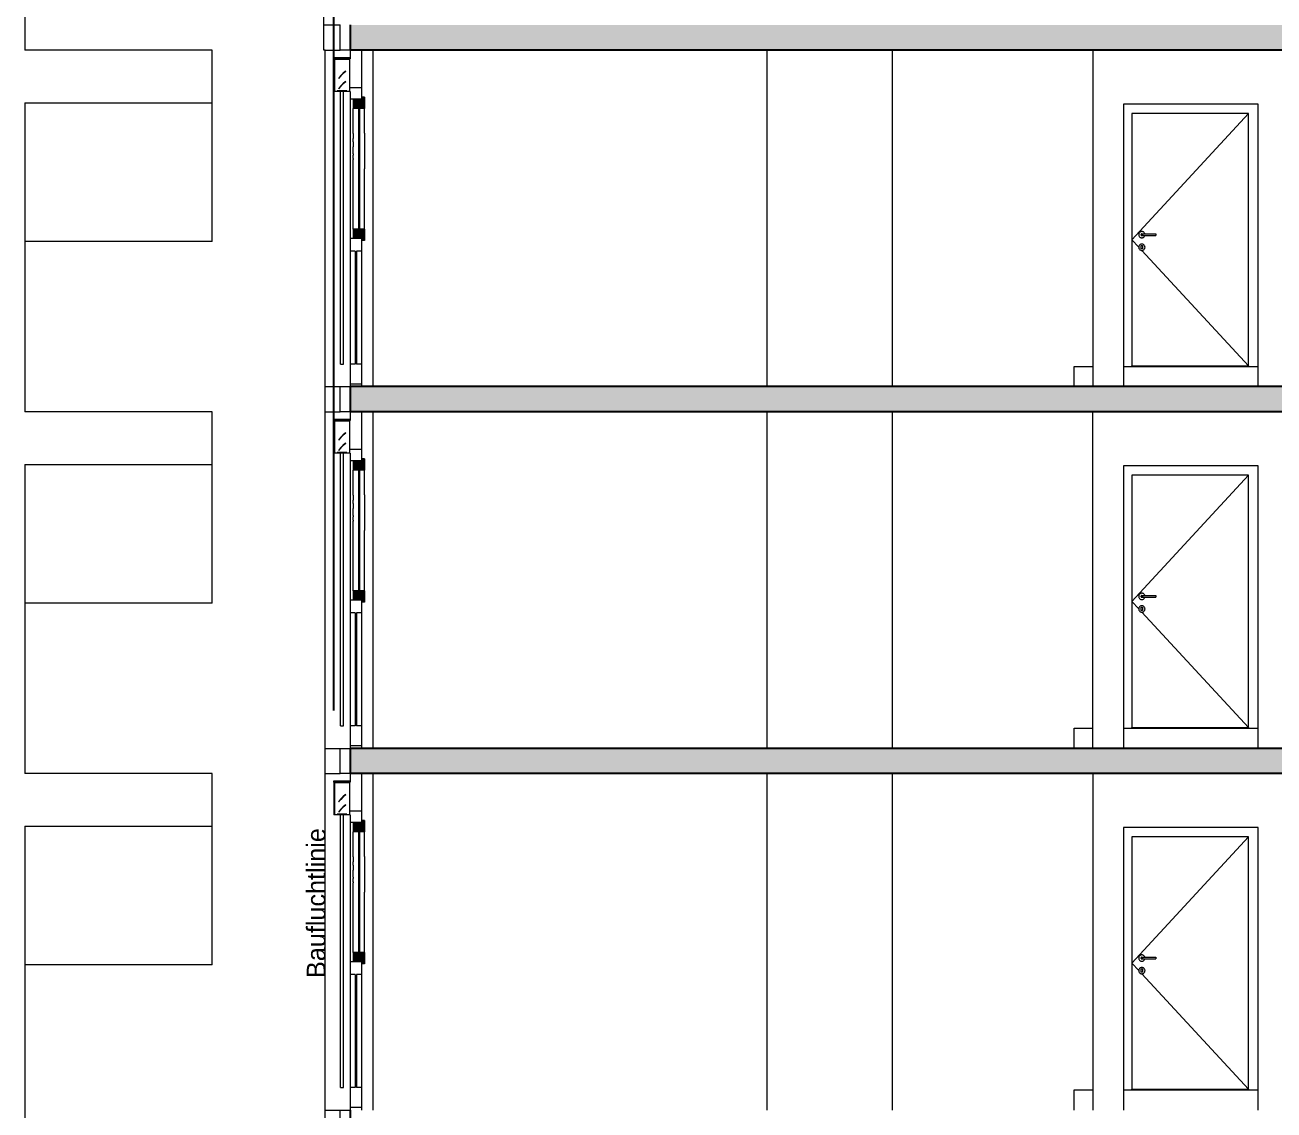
# Model space of a CAD drawing. Header units: metres. Extents: x -35.7 to 3.2, y -7 to 21.9.
# Drawn here: x -17.46 to -7.51, y 2.87 to 11.51 of the extents above; entities that cross this region are included whole.
import ezdxf

# ---------------------------------------------------------------- set-up
doc = ezdxf.new("R2010")
doc.units = ezdxf.units.M
doc.header["$MEASUREMENT"] = 0
doc.linetypes.add('Baufluchtlinie', pattern=[0.013, 0.008, -0.005])
for name, color, linetype in [('B_Schnitt B Garagenrampe RB_1_110 Wand Aussen', 7, 'Continuous'), ('B_Schnitt B Garagenrampe RB_1_120 Wand Innen tragend', 7, 'Continuous'), ('B_Schnitt B Garagenrampe RB_1_140 Brüstung', 7, 'Continuous'), ('B_Schnitt B Garagenrampe RB_1_150 Stütze', 7, 'Continuous'), ('B_Schnitt B Garagenrampe RB_1_210 Decke', 7, 'Continuous'), ('B_Schnitt B Garagenrampe RB_1_270 Deckendurchbruchsymbol', 7, 'Continuous'), ('B_Schnitt B Garagenrampe RB_1_840 Baulinien', 7, 'Continuous'), ('B_Schnitt B Garagenrampe RB_1_Neubau_840 Baulinien', 7, 'Continuous')]:
    doc.layers.add(name, color=color, linetype=linetype)
doc.styles.add('ERSTELLTER_STIL_1', font='')
doc.styles.get('ERSTELLTER_STIL_1').set_extended_font_data('Eurostile')

msp = doc.modelspace()

# ---------------------------------------------------------------- hatches: boundary and pattern name
at = {"layer": 'B_Schnitt B Garagenrampe RB_1_110 Wand Aussen', "linetype": 'Continuous', "lineweight": 0, "true_color": 0xffffff}
for points in [[(-14.845, 10.92), (-14.845, 10.845), (-14.78, 10.845), (-14.78, 10.92)], [(-14.78, 10.935), (-14.78, 10.845), (-14.755, 10.845), (-14.755, 10.935)], [(-14.845, 9.81), (-14.78, 9.81), (-14.78, 9.885), (-14.845, 9.885)], [(-14.78, 9.795), (-14.755, 9.795), (-14.755, 9.885), (-14.78, 9.885)], [(-14.845, 8.04), (-14.845, 7.965), (-14.78, 7.965), (-14.78, 8.04)], [(-14.78, 8.055), (-14.78, 7.965), (-14.755, 7.965), (-14.755, 8.055)], [(-14.845, 6.93), (-14.78, 6.93), (-14.78, 7.005), (-14.845, 7.005)], [(-14.78, 6.915), (-14.755, 6.915), (-14.755, 7.005), (-14.78, 7.005)], [(-14.78, 5.175), (-14.78, 5.085), (-14.755, 5.085), (-14.755, 5.175)], [(-14.845, 5.16), (-14.845, 5.085), (-14.78, 5.085), (-14.78, 5.16)], [(-14.845, 4.05), (-14.78, 4.05), (-14.78, 4.125), (-14.845, 4.125)], [(-14.78, 4.035), (-14.755, 4.035), (-14.755, 4.125), (-14.78, 4.125)]]:
    msp.add_hatch(color=7, dxfattribs=at).paths.add_polyline_path(points)
at = {"layer": 'B_Schnitt B Garagenrampe RB_1_210 Decke', "linetype": 'Continuous', "lineweight": 0, "true_color": 0x000000}
for points in [[(-14.87, 11.51), (-14.87, 11.31), (-0.13, 11.31), (-0.13, 11.51)], [(-14.87, 8.43), (-0.13, 8.43), (-0.13, 8.63), (-14.87, 8.63)], [(-14.87, 5.55), (-0.13, 5.55), (-0.13, 5.75), (-14.87, 5.75)]]:
    msp.add_hatch(color=18, dxfattribs=at).paths.add_polyline_path(points)

# ---------------------------------------------------------------- linework, layer by layer
at = {"layer": 'B_Schnitt B Garagenrampe RB_1_110 Wand Aussen', "color": 7, "linetype": 'Continuous', "lineweight": 13, "ltscale": 1000}
for p, q in [((-15, 11.24), (-15, 11.25)), ((-15, 11.25), (-14.87, 11.25)), ((-14.87, 11.31), (-14.87, 11.24)), ((-15, 11.24), (-15, 10.98)), ((-14.87, 11.24), (-15, 11.24)), ((-14.995, 11.235), (-14.995, 10.98)), ((-14.875, 11.235), (-14.995, 11.235)), ((-14.9078, 11.1416), (-14.9057, 11.1395)), ((-14.875, 11.235), (-14.875, 10.98)), ((-14.9643, 11.085), (-14.9622, 11.0829)), ((-14.9078, 11.0594), (-14.9057, 11.0573)), ((-14.995, 10.98), (-15, 10.98)), ((-14.975, 10.98), (-14.995, 10.98)), ((-14.975, 10.9815), (-14.975, 10.98)), ((-14.9735, 10.9815), (-14.975, 10.9815)), ((-14.895, 10.98), (-14.975, 10.98)), ((-14.9735, 10.9845), (-14.9735, 10.9815)), ((-14.8965, 10.9845), (-14.9735, 10.9845)), ((-14.9643, 11.0029), (-14.9622, 11.0007)), ((-14.9475, 8.81), (-14.9475, 10.98)), ((-14.9225, 8.81), (-14.9225, 10.98)), ((-14.8965, 10.9845), (-14.8965, 10.9815)), ((-14.895, 10.9815), (-14.8965, 10.9815)), ((-14.895, 10.9815), (-14.895, 10.98)), ((-14.875, 10.98), (-14.895, 10.98)), ((-14.87, 10.98), (-14.875, 10.98)), ((-14.78, 11.01), (-14.87, 11.01)), ((-14.87, 10.98), (-14.87, 10.92)), ((-14.87, 10.92), (-14.87, 9.81)), ((-14.845, 10.92), (-14.845, 10.845)), ((-14.805, 10.845), (-14.805, 9.885)), ((-14.795, 10.845), (-14.795, 9.885)), ((-14.755, 10.935), (-14.78, 10.935)), ((-14.755, 10.935), (-14.755, 10.845)), ((-14.845, 10.6774), (-14.845, 10.7234)), ((-14.845, 10.5799), (-14.845, 10.6037)), ((-14.845, 10.4474), (-14.845, 10.4728)), ((-14.845, 10.3234), (-14.845, 10.3242)), ((-14.845, 10.1983), (-14.845, 10.2164)), ((-14.845, 9.9587), (-14.845, 10.0838)), ((-14.845, 9.885), (-14.845, 9.81)), ((-14.755, 9.885), (-14.755, 9.795)), ((-14.87, 9.81), (-14.87, 9.71)), ((-14.755, 9.795), (-14.78, 9.795)), ((-14.87, 9.71), (-14.87, 8.81)), ((-14.83, 9.71), (-14.87, 9.71)), ((-14.83, 9.71), (-14.83, 8.81)), ((-14.82, 9.71), (-14.82, 8.81)), ((-14.78, 9.71), (-14.82, 9.71)), ((-14.78, 9.71), (-14.78, 8.81)), ((-14.9475, 8.81), (-14.9225, 8.81)), ((-14.87, 8.81), (-14.87, 8.63)), ((-14.83, 8.81), (-14.87, 8.81)), ((-14.78, 8.81), (-14.82, 8.81)), ((-14.78, 8.81), (-14.78, 8.63)), ((-14.78, 8.65), (-14.87, 8.65)), ((-15, 8.36), (-15, 8.37)), ((-15, 8.37), (-14.87, 8.37)), ((-15, 8.36), (-15, 8.1)), ((-14.87, 8.36), (-15, 8.36)), ((-14.87, 8.43), (-14.87, 8.36)), ((-14.995, 8.355), (-14.995, 8.1)), ((-14.875, 8.355), (-14.995, 8.355)), ((-14.9078, 8.2616), (-14.9057, 8.2595)), ((-14.875, 8.355), (-14.875, 8.1)), ((-14.9643, 8.205), (-14.9622, 8.2029)), ((-14.9078, 8.1794), (-14.9057, 8.1773)), ((-14.995, 8.1), (-15, 8.1)), ((-14.975, 8.1), (-14.995, 8.1)), ((-14.975, 8.1015), (-14.975, 8.1)), ((-14.9735, 8.1015), (-14.975, 8.1015)), ((-14.895, 8.1), (-14.975, 8.1)), ((-14.9735, 8.1045), (-14.9735, 8.1015)), ((-14.8965, 8.1045), (-14.9735, 8.1045)), ((-14.9643, 8.1229), (-14.9622, 8.1207)), ((-14.9475, 5.93), (-14.9475, 8.1)), ((-14.9225, 5.93), (-14.9225, 8.1)), ((-14.8965, 8.1045), (-14.8965, 8.1015)), ((-14.895, 8.1015), (-14.8965, 8.1015)), ((-14.895, 8.1015), (-14.895, 8.1)), ((-14.875, 8.1), (-14.895, 8.1)), ((-14.87, 8.1), (-14.875, 8.1)), ((-14.78, 8.13), (-14.87, 8.13)), ((-14.87, 8.1), (-14.87, 8.04)), ((-14.87, 8.04), (-14.87, 6.93)), ((-14.845, 8.04), (-14.845, 7.965)), ((-14.805, 7.965), (-14.805, 7.005)), ((-14.795, 7.965), (-14.795, 7.005)), ((-14.755, 8.055), (-14.78, 8.055)), ((-14.755, 8.055), (-14.755, 7.965)), ((-14.845, 7.7974), (-14.845, 7.8434)), ((-14.845, 7.6999), (-14.845, 7.7237)), ((-14.845, 7.5674), (-14.845, 7.5928)), ((-14.845, 7.4434), (-14.845, 7.4442)), ((-14.845, 7.3183), (-14.845, 7.3364)), ((-14.845, 7.0787), (-14.845, 7.2038)), ((-14.845, 7.005), (-14.845, 6.93)), ((-14.755, 7.005), (-14.755, 6.915)), ((-14.87, 6.93), (-14.87, 6.83)), ((-14.755, 6.915), (-14.78, 6.915)), ((-14.87, 6.83), (-14.87, 5.93)), ((-14.83, 6.83), (-14.87, 6.83)), ((-14.83, 6.83), (-14.83, 5.93)), ((-14.82, 6.83), (-14.82, 5.93)), ((-14.78, 6.83), (-14.82, 6.83)), ((-14.78, 6.83), (-14.78, 5.93)), ((-14.9475, 5.93), (-14.9225, 5.93)), ((-14.87, 5.93), (-14.87, 5.75)), ((-14.83, 5.93), (-14.87, 5.93)), ((-14.78, 5.93), (-14.82, 5.93)), ((-14.78, 5.93), (-14.78, 5.75)), ((-14.78, 5.77), (-14.87, 5.77)), ((-15, 5.48), (-15, 5.49)), ((-15, 5.49), (-14.87, 5.49)), ((-15, 5.48), (-15, 5.22)), ((-14.87, 5.48), (-15, 5.48)), ((-14.995, 5.475), (-14.995, 5.22)), ((-14.875, 5.475), (-14.995, 5.475)), ((-14.875, 5.475), (-14.875, 5.22)), ((-14.87, 5.55), (-14.87, 5.48)), ((-14.9078, 5.3816), (-14.9057, 5.3795)), ((-14.9643, 5.325), (-14.9622, 5.3229)), ((-14.9078, 5.2994), (-14.9057, 5.2973)), ((-14.995, 5.22), (-15, 5.22)), ((-14.975, 5.22), (-14.995, 5.22)), ((-14.975, 5.2215), (-14.975, 5.22)), ((-14.9735, 5.2215), (-14.975, 5.2215)), ((-14.895, 5.22), (-14.975, 5.22)), ((-14.9735, 5.2245), (-14.9735, 5.2215)), ((-14.8965, 5.2245), (-14.9735, 5.2245)), ((-14.9643, 5.2429), (-14.9622, 5.2407)), ((-14.9475, 3.05), (-14.9475, 5.22)), ((-14.9225, 3.05), (-14.9225, 5.22)), ((-14.8965, 5.2245), (-14.8965, 5.2215)), ((-14.895, 5.2215), (-14.8965, 5.2215)), ((-14.895, 5.2215), (-14.895, 5.22)), ((-14.875, 5.22), (-14.895, 5.22)), ((-14.87, 5.22), (-14.875, 5.22)), ((-14.78, 5.25), (-14.87, 5.25)), ((-14.87, 5.22), (-14.87, 5.16)), ((-14.755, 5.175), (-14.78, 5.175)), ((-14.755, 5.175), (-14.755, 5.085)), ((-14.87, 5.16), (-14.87, 4.05)), ((-14.845, 5.16), (-14.845, 5.085)), ((-14.805, 5.085), (-14.805, 4.125)), ((-14.795, 5.085), (-14.795, 4.125)), ((-14.845, 4.9174), (-14.845, 4.9634)), ((-14.845, 4.8199), (-14.845, 4.8437)), ((-14.845, 4.6874), (-14.845, 4.7128)), ((-14.845, 4.5634), (-14.845, 4.5642)), ((-14.845, 4.4383), (-14.845, 4.4564)), ((-14.845, 4.1987), (-14.845, 4.3238)), ((-14.845, 4.125), (-14.845, 4.05)), ((-14.755, 4.125), (-14.755, 4.035)), ((-14.87, 4.05), (-14.87, 3.95)), ((-14.755, 4.035), (-14.78, 4.035)), ((-14.87, 3.95), (-14.87, 3.05)), ((-14.83, 3.95), (-14.87, 3.95)), ((-14.83, 3.95), (-14.83, 3.05)), ((-14.82, 3.95), (-14.82, 3.05)), ((-14.78, 3.95), (-14.82, 3.95)), ((-14.78, 3.95), (-14.78, 3.05)), ((-14.9475, 3.05), (-14.9225, 3.05)), ((-14.87, 3.05), (-14.87, 2.87)), ((-14.83, 3.05), (-14.87, 3.05)), ((-14.78, 3.05), (-14.82, 3.05)), ((-14.78, 3.05), (-14.78, 2.87)), ((-14.78, 2.89), (-14.87, 2.89))]:
    msp.add_line(p, q, dxfattribs=at)
at = {"layer": 'B_Schnitt B Garagenrampe RB_1_110 Wand Aussen', "color": 7, "linetype": 'Continuous', "lineweight": 18, "ltscale": 1000}
for p, q in [((-14.87, 11.31), (-14.95, 11.31)), ((-14.69, 11.31), (-14.69, 8.63)), ((-14.95, 8.63), (-14.87, 8.63)), ((-14.87, 8.43), (-14.95, 8.43)), ((-14.69, 8.43), (-14.69, 5.75)), ((-14.95, 5.75), (-14.87, 5.75)), ((-14.87, 5.55), (-14.95, 5.55)), ((-14.69, 5.55), (-14.69, 2.87)), ((-14.95, 2.87), (-14.87, 2.87))]:
    msp.add_line(p, q, dxfattribs=at)
at = {"layer": 'B_Schnitt B Garagenrampe RB_1_110 Wand Aussen', "color": 8, "linetype": 'Continuous', "lineweight": 0, "ltscale": 1000}
for p, q in [((-14.845, 10.7713), (-14.845, 10.845)), ((-14.755, 10.6698), (-14.755, 10.845)), ((-14.845, 10.7234), (-14.845, 10.7713)), ((-14.845, 10.6698), (-14.845, 10.6774)), ((-14.845, 10.6462), (-14.845, 10.6698)), ((-14.845, 10.6462), (-14.845, 10.6054)), ((-14.755, 10.6488), (-14.755, 10.6698)), ((-14.755, 10.6488), (-14.755, 10.365)), ((-14.845, 10.6037), (-14.845, 10.6054)), ((-14.845, 10.5799), (-14.845, 10.5391)), ((-14.845, 10.4839), (-14.845, 10.5391)), ((-14.845, 10.4839), (-14.845, 10.4728)), ((-14.845, 10.4474), (-14.845, 10.4378)), ((-14.845, 10.3641), (-14.845, 10.4378)), ((-14.845, 10.3242), (-14.845, 10.3641)), ((-14.755, 10.0812), (-14.755, 10.365)), ((-14.845, 10.318), (-14.845, 10.3234)), ((-14.845, 10.2572), (-14.845, 10.318)), ((-14.845, 10.2164), (-14.845, 10.2572)), ((-14.845, 10.1909), (-14.845, 10.1983)), ((-14.845, 10.1501), (-14.845, 10.1909)), ((-14.845, 10.1246), (-14.845, 10.1501)), ((-14.845, 10.0838), (-14.845, 10.1246)), ((-14.845, 10.0048), (-14.845, 10.0785)), ((-14.755, 9.885), (-14.755, 10.0812)), ((-14.845, 9.885), (-14.845, 9.9587)), ((-14.845, 7.8913), (-14.845, 7.965)), ((-14.755, 7.7871), (-14.755, 7.965)), ((-14.845, 7.8434), (-14.845, 7.8913)), ((-14.845, 7.7871), (-14.845, 7.7974)), ((-14.845, 7.7662), (-14.845, 7.7871)), ((-14.845, 7.7662), (-14.845, 7.7254)), ((-14.755, 7.7695), (-14.755, 7.7871)), ((-14.755, 7.7695), (-14.755, 7.485)), ((-14.845, 7.7237), (-14.845, 7.7254)), ((-14.845, 7.6999), (-14.845, 7.6591)), ((-14.845, 7.6039), (-14.845, 7.6591)), ((-14.845, 7.6039), (-14.845, 7.5928)), ((-14.845, 7.5674), (-14.845, 7.5578)), ((-14.845, 7.4841), (-14.845, 7.5578)), ((-14.845, 7.4442), (-14.845, 7.4841)), ((-14.755, 7.2005), (-14.755, 7.485)), ((-14.845, 7.438), (-14.845, 7.4434)), ((-14.845, 7.3772), (-14.845, 7.438)), ((-14.845, 7.3364), (-14.845, 7.3772)), ((-14.845, 7.3109), (-14.845, 7.3183)), ((-14.845, 7.2701), (-14.845, 7.3109)), ((-14.845, 7.2446), (-14.845, 7.2701)), ((-14.845, 7.2038), (-14.845, 7.2446)), ((-14.845, 7.1248), (-14.845, 7.1985)), ((-14.755, 7.005), (-14.755, 7.2005)), ((-14.845, 7.005), (-14.845, 7.0787)), ((-14.845, 5.0113), (-14.845, 5.085)), ((-14.755, 4.9071), (-14.755, 5.085)), ((-14.845, 4.9634), (-14.845, 5.0113)), ((-14.845, 4.9071), (-14.845, 4.9174)), ((-14.845, 4.8862), (-14.845, 4.9071)), ((-14.845, 4.8862), (-14.845, 4.8454)), ((-14.755, 4.8895), (-14.755, 4.9071)), ((-14.755, 4.8895), (-14.755, 4.605)), ((-14.845, 4.8437), (-14.845, 4.8454)), ((-14.845, 4.8199), (-14.845, 4.7791)), ((-14.845, 4.7239), (-14.845, 4.7791)), ((-14.845, 4.7239), (-14.845, 4.7128)), ((-14.845, 4.6874), (-14.845, 4.6778)), ((-14.845, 4.6041), (-14.845, 4.6778)), ((-14.845, 4.5642), (-14.845, 4.6041)), ((-14.755, 4.3205), (-14.755, 4.605)), ((-14.845, 4.558), (-14.845, 4.5634)), ((-14.845, 4.4972), (-14.845, 4.558)), ((-14.845, 4.4564), (-14.845, 4.4972)), ((-14.845, 4.4309), (-14.845, 4.4383)), ((-14.845, 4.3901), (-14.845, 4.4309)), ((-14.845, 4.3646), (-14.845, 4.3901)), ((-14.845, 4.3238), (-14.845, 4.3646)), ((-14.845, 4.2448), (-14.845, 4.3185)), ((-14.755, 4.125), (-14.755, 4.3205)), ((-14.845, 4.125), (-14.845, 4.1987))]:
    msp.add_line(p, q, dxfattribs=at)
at = {"layer": 'B_Schnitt B Garagenrampe RB_1_110 Wand Aussen', "color": 7, "linetype": 'Continuous', "lineweight": 13, "ltscale": 1000, "flags": 128}
for points in [[(-14.78, 11.31), (-14.78, 10.935), (-14.78, 10.92)], [(-14.9078, 11.1416), (-14.9288, 11.1249), (-14.9476, 11.106), (-14.9643, 11.085)], [(-14.9078, 11.0594), (-14.9288, 11.0427), (-14.9476, 11.0238), (-14.9643, 11.0029)], [(-14.9057, 11.1395), (-14.9266, 11.1227), (-14.9455, 11.1039), (-14.9622, 11.0829)], [(-14.9057, 11.0573), (-14.9266, 11.0406), (-14.9455, 11.0217), (-14.9622, 11.0007)], [(-14.78, 10.92), (-14.845, 10.92), (-14.87, 10.92)], [(-14.755, 10.845), (-14.78, 10.845), (-14.795, 10.845), (-14.805, 10.845), (-14.845, 10.845)], [(-14.755, 9.885), (-14.78, 9.885), (-14.795, 9.885), (-14.805, 9.885), (-14.845, 9.885)], [(-14.78, 9.81), (-14.845, 9.81), (-14.87, 9.81)], [(-14.78, 9.81), (-14.78, 9.795), (-14.78, 9.71)], [(-14.78, 8.43), (-14.78, 8.055), (-14.78, 8.04)], [(-14.9078, 8.2616), (-14.9288, 8.2449), (-14.9476, 8.226), (-14.9643, 8.205)], [(-14.9057, 8.2595), (-14.9266, 8.2427), (-14.9455, 8.2239), (-14.9622, 8.2029)], [(-14.9078, 8.1794), (-14.9288, 8.1627), (-14.9476, 8.1438), (-14.9643, 8.1229)], [(-14.9057, 8.1773), (-14.9266, 8.1606), (-14.9455, 8.1417), (-14.9622, 8.1207)], [(-14.78, 8.04), (-14.845, 8.04), (-14.87, 8.04)], [(-14.755, 7.965), (-14.78, 7.965), (-14.795, 7.965), (-14.805, 7.965), (-14.845, 7.965)], [(-14.755, 7.005), (-14.78, 7.005), (-14.795, 7.005), (-14.805, 7.005), (-14.845, 7.005)], [(-14.78, 6.93), (-14.845, 6.93), (-14.87, 6.93)], [(-14.78, 6.93), (-14.78, 6.915), (-14.78, 6.83)], [(-14.78, 5.55), (-14.78, 5.175), (-14.78, 5.16)], [(-14.9078, 5.3816), (-14.9288, 5.3649), (-14.9476, 5.346), (-14.9643, 5.325)], [(-14.9057, 5.3795), (-14.9266, 5.3627), (-14.9455, 5.3439), (-14.9622, 5.3229)], [(-14.9078, 5.2994), (-14.9288, 5.2827), (-14.9476, 5.2638), (-14.9643, 5.2429)], [(-14.9057, 5.2973), (-14.9266, 5.2806), (-14.9455, 5.2617), (-14.9622, 5.2407)], [(-14.78, 5.16), (-14.845, 5.16), (-14.87, 5.16)], [(-14.755, 5.085), (-14.78, 5.085), (-14.795, 5.085), (-14.805, 5.085), (-14.845, 5.085)], [(-14.755, 4.125), (-14.78, 4.125), (-14.795, 4.125), (-14.805, 4.125), (-14.845, 4.125)], [(-14.78, 4.05), (-14.845, 4.05), (-14.87, 4.05)], [(-14.78, 4.05), (-14.78, 4.035), (-14.78, 3.95)]]:
    msp.add_lwpolyline(points, dxfattribs=at)
at = {"layer": 'B_Schnitt B Garagenrampe RB_1_120 Wand Innen tragend', "color": 7, "linetype": 'Continuous', "lineweight": 18, "ltscale": 1000}
for p, q in [((-8.955, 11.31), (-8.955, 8.63)), ((-8.955, 5.75), (-8.955, 8.43)), ((-8.955, 5.55), (-8.955, 2.87))]:
    msp.add_line(p, q, dxfattribs=at)
at = {"layer": 'B_Schnitt B Garagenrampe RB_1_120 Wand Innen tragend', "color": 7, "linetype": 'Continuous', "lineweight": 13, "ltscale": 1000}
for p, q in [((-7.64, 10.88), (-8.71, 10.88)), ((-8.71, 10.88), (-8.71, 8.79)), ((-7.64, 8.79), (-7.64, 10.88)), ((-7.715, 10.805), (-8.645, 10.805)), ((-8.645, 10.805), (-8.645, 8.795)), ((-7.715, 10.805), (-8.645, 9.8)), ((-7.715, 8.795), (-7.715, 10.805)), ((-8.5885, 9.8486), (-8.5896, 9.8443)), ((-8.5867, 9.8525), (-8.5885, 9.8486)), ((-8.5842, 9.8561), (-8.5867, 9.8525)), ((-8.5811, 9.8592), (-8.5842, 9.8561)), ((-8.5775, 9.8617), (-8.5811, 9.8592)), ((-8.5736, 9.8635), (-8.5775, 9.8617)), ((-8.5693, 9.8646), (-8.5736, 9.8635)), ((-8.565, 9.865), (-8.5693, 9.8646)), ((-8.5607, 9.8646), (-8.565, 9.865)), ((-8.5564, 9.8635), (-8.5607, 9.8646)), ((-8.5525, 9.8617), (-8.5564, 9.8635)), ((-8.5489, 9.8592), (-8.5525, 9.8617)), ((-8.5458, 9.8561), (-8.5489, 9.8592)), ((-8.5433, 9.8525), (-8.5458, 9.8561)), ((-8.5415, 9.8486), (-8.5433, 9.8525)), ((-8.5411, 9.847), (-8.5415, 9.8486)), ((-8.59, 9.7405), (-8.645, 9.8)), ((-8.5896, 9.8443), (-8.59, 9.84)), ((-8.59, 9.84), (-8.5896, 9.8357)), ((-8.5896, 9.8357), (-8.5885, 9.8314)), ((-8.5885, 9.7486), (-8.5896, 9.7443)), ((-8.5885, 9.8314), (-8.5867, 9.8275)), ((-8.5867, 9.7525), (-8.5885, 9.7486)), ((-8.5867, 9.8275), (-8.5842, 9.8239)), ((-8.5842, 9.7561), (-8.5867, 9.7525)), ((-8.5842, 9.8239), (-8.5811, 9.8208)), ((-8.5811, 9.7592), (-8.5842, 9.7561)), ((-8.5811, 9.8208), (-8.5775, 9.8183)), ((-8.5775, 9.7617), (-8.5811, 9.7592)), ((-8.5775, 9.8183), (-8.5736, 9.8165)), ((-8.5736, 9.7635), (-8.5775, 9.7617)), ((-8.5736, 9.8165), (-8.5693, 9.8154)), ((-8.5693, 9.7646), (-8.5736, 9.7635)), ((-8.5719, 9.8412), (-8.572, 9.84)), ((-8.572, 9.84), (-8.5719, 9.8388)), ((-8.5716, 9.8424), (-8.5719, 9.8412)), ((-8.5719, 9.8388), (-8.5716, 9.8376)), ((-8.5711, 9.8435), (-8.5716, 9.8424)), ((-8.5716, 9.8376), (-8.5711, 9.8365)), ((-8.5704, 9.8445), (-8.5711, 9.8435)), ((-8.5711, 9.8365), (-8.5704, 9.8355)), ((-8.571, 9.727), (-8.571, 9.753)), ((-8.571, 9.753), (-8.559, 9.753)), ((-8.5695, 9.8454), (-8.5704, 9.8445)), ((-8.5704, 9.8355), (-8.5695, 9.8346)), ((-8.5685, 9.8461), (-8.5695, 9.8454)), ((-8.5695, 9.8346), (-8.5685, 9.8339)), ((-8.5693, 9.8154), (-8.565, 9.815)), ((-8.565, 9.765), (-8.5693, 9.7646)), ((-8.5686, 9.8412), (-8.5687, 9.84)), ((-8.5687, 9.84), (-8.5686, 9.8388)), ((-8.5684, 9.8424), (-8.5686, 9.8412)), ((-8.5686, 9.8388), (-8.5684, 9.8376)), ((-8.5674, 9.8466), (-8.5685, 9.8461)), ((-8.5685, 9.8339), (-8.5674, 9.8334)), ((-8.5679, 9.8435), (-8.5684, 9.8424)), ((-8.5684, 9.8376), (-8.5679, 9.8365)), ((-8.5673, 9.8445), (-8.5679, 9.8435)), ((-8.5679, 9.8365), (-8.5673, 9.8355)), ((-8.5662, 9.8469), (-8.5674, 9.8466)), ((-8.5674, 9.8334), (-8.5662, 9.8331)), ((-8.5665, 9.8454), (-8.5673, 9.8445)), ((-8.5673, 9.8355), (-8.5665, 9.8346)), ((-8.5656, 9.8461), (-8.5665, 9.8454)), ((-8.5665, 9.8346), (-8.5656, 9.8339)), ((-8.565, 9.847), (-8.5662, 9.8469)), ((-8.5662, 9.8331), (-8.565, 9.833)), ((-8.565, 9.847), (-8.5625, 9.847)), ((-8.565, 9.833), (-8.5625, 9.833)), ((-8.565, 9.815), (-8.5607, 9.8154)), ((-8.5607, 9.7646), (-8.565, 9.765)), ((-8.5625, 9.847), (-8.5555, 9.847)), ((-8.5625, 9.833), (-8.5555, 9.833)), ((-8.5607, 9.8154), (-8.5564, 9.8165)), ((-8.5564, 9.7635), (-8.5607, 9.7646)), ((-8.5589, 9.8424), (-8.5591, 9.8412)), ((-8.5591, 9.8412), (-8.5591, 9.84)), ((-8.5591, 9.84), (-8.5591, 9.8388)), ((-8.5591, 9.8388), (-8.5589, 9.8376)), ((-8.559, 9.753), (-8.559, 9.727)), ((-8.5586, 9.8435), (-8.5589, 9.8424)), ((-8.5589, 9.8376), (-8.5586, 9.8365)), ((-8.5583, 9.8445), (-8.5586, 9.8435)), ((-8.5586, 9.8365), (-8.5583, 9.8355)), ((-8.5578, 9.8454), (-8.5583, 9.8445)), ((-8.5583, 9.8355), (-8.5578, 9.8346)), ((-8.5573, 9.8461), (-8.5578, 9.8454)), ((-8.5578, 9.8346), (-8.5573, 9.8339)), ((-8.5564, 9.8165), (-8.5525, 9.8183)), ((-8.5525, 9.7617), (-8.5564, 9.7635)), ((-8.5555, 9.847), (-8.546, 9.847)), ((-8.5555, 9.833), (-8.546, 9.833)), ((-8.5525, 9.8183), (-8.5489, 9.8208)), ((-8.5489, 9.7592), (-8.5525, 9.7617)), ((-8.5489, 9.8208), (-8.5458, 9.8239)), ((-8.5458, 9.7561), (-8.5489, 9.7592)), ((-8.546, 9.847), (-8.455, 9.847)), ((-8.546, 9.833), (-8.455, 9.833)), ((-8.5458, 9.8239), (-8.5433, 9.8275)), ((-8.5433, 9.7525), (-8.5458, 9.7561)), ((-8.5433, 9.8275), (-8.5415, 9.8314)), ((-8.5415, 9.7486), (-8.5433, 9.7525)), ((-8.5415, 9.8314), (-8.5411, 9.833)), ((-8.5404, 9.7443), (-8.5415, 9.7486)), ((-8.455, 9.847), (-8.455, 9.8469)), ((-8.455, 9.8469), (-8.455, 9.8466)), ((-8.455, 9.8466), (-8.455, 9.8461)), ((-8.455, 9.8461), (-8.455, 9.8454)), ((-8.455, 9.8454), (-8.455, 9.8445)), ((-8.455, 9.8445), (-8.455, 9.8435)), ((-8.455, 9.8435), (-8.455, 9.8424)), ((-8.455, 9.8424), (-8.455, 9.8412)), ((-8.455, 9.8412), (-8.455, 9.84)), ((-8.455, 9.84), (-8.455, 9.8388)), ((-8.455, 9.8388), (-8.455, 9.8376)), ((-8.455, 9.8376), (-8.455, 9.8365)), ((-8.455, 9.8365), (-8.455, 9.8355)), ((-8.455, 9.8355), (-8.455, 9.8346)), ((-8.455, 9.8346), (-8.455, 9.8339)), ((-8.455, 9.8339), (-8.455, 9.8334)), ((-8.455, 9.8334), (-8.455, 9.8331)), ((-8.455, 9.8331), (-8.455, 9.833)), ((-8.5896, 9.7443), (-8.59, 9.74)), ((-8.59, 9.74), (-8.5896, 9.7357)), ((-8.5896, 9.7357), (-8.5885, 9.7314)), ((-8.5885, 9.7314), (-8.5867, 9.7275)), ((-8.5867, 9.7275), (-8.5842, 9.7239)), ((-8.5842, 9.7239), (-8.5811, 9.7208)), ((-8.5811, 9.7208), (-8.5775, 9.7183)), ((-8.5775, 9.7183), (-8.5736, 9.7165)), ((-8.5736, 9.7165), (-8.5693, 9.7154)), ((-8.559, 9.727), (-8.571, 9.727)), ((-8.5693, 9.7154), (-8.565, 9.715)), ((-7.715, 8.795), (-8.5665, 9.7151)), ((-8.565, 9.715), (-8.5607, 9.7154)), ((-8.5607, 9.7154), (-8.5564, 9.7165)), ((-8.5564, 9.7165), (-8.5525, 9.7183)), ((-8.5525, 9.7183), (-8.5489, 9.7208)), ((-8.5489, 9.7208), (-8.5458, 9.7239)), ((-8.5458, 9.7239), (-8.5433, 9.7275)), ((-8.5433, 9.7275), (-8.5415, 9.7314)), ((-8.5415, 9.7314), (-8.5404, 9.7357)), ((-8.54, 9.74), (-8.5404, 9.7443)), ((-8.5404, 9.7357), (-8.54, 9.74)), ((-8.71, 8.79), (-8.71, 8.63)), ((-8.71, 8.79), (-8.67, 8.79)), ((-8.67, 8.79), (-8.645, 8.79)), ((-8.645, 8.795), (-7.715, 8.795)), ((-8.645, 8.79), (-8.645, 8.795)), ((-8.645, 8.79), (-8.63, 8.79)), ((-8.63, 8.79), (-8.63, 8.795)), ((-8.63, 8.79), (-7.73, 8.79)), ((-7.73, 8.795), (-7.73, 8.79)), ((-7.73, 8.79), (-7.715, 8.79)), ((-7.715, 8.795), (-7.715, 8.79)), ((-7.715, 8.79), (-7.68, 8.79)), ((-7.68, 8.79), (-7.64, 8.79)), ((-7.64, 8.63), (-7.64, 8.79)), ((-7.64, 8), (-8.71, 8)), ((-8.71, 8), (-8.71, 5.91)), ((-7.64, 5.91), (-7.64, 8)), ((-7.715, 7.925), (-8.645, 7.925)), ((-8.645, 7.925), (-8.645, 5.915)), ((-7.715, 7.925), (-8.645, 6.92)), ((-7.715, 5.915), (-7.715, 7.925)), ((-8.5896, 6.9643), (-8.59, 6.96)), ((-8.5885, 6.9686), (-8.5896, 6.9643)), ((-8.5867, 6.9725), (-8.5885, 6.9686)), ((-8.5842, 6.9761), (-8.5867, 6.9725)), ((-8.5811, 6.9792), (-8.5842, 6.9761)), ((-8.5775, 6.9817), (-8.5811, 6.9792)), ((-8.5736, 6.9835), (-8.5775, 6.9817)), ((-8.5693, 6.9846), (-8.5736, 6.9835)), ((-8.5711, 6.9635), (-8.5716, 6.9624)), ((-8.5704, 6.9645), (-8.5711, 6.9635)), ((-8.5695, 6.9654), (-8.5704, 6.9645)), ((-8.5685, 6.9661), (-8.5695, 6.9654)), ((-8.565, 6.985), (-8.5693, 6.9846)), ((-8.5674, 6.9666), (-8.5685, 6.9661)), ((-8.5679, 6.9635), (-8.5684, 6.9624)), ((-8.5673, 6.9645), (-8.5679, 6.9635)), ((-8.5662, 6.9669), (-8.5674, 6.9666)), ((-8.5665, 6.9654), (-8.5673, 6.9645)), ((-8.5656, 6.9661), (-8.5665, 6.9654)), ((-8.565, 6.967), (-8.5662, 6.9669)), ((-8.5607, 6.9846), (-8.565, 6.985)), ((-8.565, 6.967), (-8.5625, 6.967)), ((-8.5625, 6.967), (-8.5555, 6.967)), ((-8.5564, 6.9835), (-8.5607, 6.9846)), ((-8.5586, 6.9635), (-8.5589, 6.9624)), ((-8.5583, 6.9645), (-8.5586, 6.9635)), ((-8.5578, 6.9654), (-8.5583, 6.9645)), ((-8.5573, 6.9661), (-8.5578, 6.9654)), ((-8.5525, 6.9817), (-8.5564, 6.9835)), ((-8.5555, 6.967), (-8.546, 6.967)), ((-8.5489, 6.9792), (-8.5525, 6.9817)), ((-8.5458, 6.9761), (-8.5489, 6.9792)), ((-8.546, 6.967), (-8.455, 6.967)), ((-8.5433, 6.9725), (-8.5458, 6.9761)), ((-8.5415, 6.9686), (-8.5433, 6.9725)), ((-8.5411, 6.967), (-8.5415, 6.9686)), ((-8.455, 6.967), (-8.455, 6.9669)), ((-8.455, 6.9669), (-8.455, 6.9666)), ((-8.455, 6.9666), (-8.455, 6.9661)), ((-8.455, 6.9661), (-8.455, 6.9654)), ((-8.455, 6.9654), (-8.455, 6.9645)), ((-8.455, 6.9645), (-8.455, 6.9635)), ((-8.455, 6.9635), (-8.455, 6.9624)), ((-8.59, 6.8605), (-8.645, 6.92)), ((-8.59, 6.96), (-8.5896, 6.9557)), ((-8.5896, 6.8643), (-8.59, 6.86)), ((-8.5896, 6.9557), (-8.5885, 6.9514)), ((-8.5885, 6.8686), (-8.5896, 6.8643)), ((-8.5885, 6.9514), (-8.5867, 6.9475)), ((-8.5867, 6.8725), (-8.5885, 6.8686)), ((-8.5867, 6.9475), (-8.5842, 6.9439)), ((-8.5842, 6.8761), (-8.5867, 6.8725)), ((-8.5842, 6.9439), (-8.5811, 6.9408)), ((-8.5811, 6.8792), (-8.5842, 6.8761)), ((-8.5811, 6.9408), (-8.5775, 6.9383)), ((-8.5775, 6.8817), (-8.5811, 6.8792)), ((-8.5775, 6.9383), (-8.5736, 6.9365)), ((-8.5736, 6.8835), (-8.5775, 6.8817)), ((-8.5736, 6.9365), (-8.5693, 6.9354)), ((-8.5693, 6.8846), (-8.5736, 6.8835)), ((-8.5719, 6.9612), (-8.572, 6.96)), ((-8.572, 6.96), (-8.5719, 6.9588)), ((-8.5716, 6.9624), (-8.5719, 6.9612)), ((-8.5719, 6.9588), (-8.5716, 6.9576)), ((-8.5716, 6.9576), (-8.5711, 6.9565)), ((-8.5711, 6.9565), (-8.5704, 6.9555)), ((-8.571, 6.847), (-8.571, 6.873)), ((-8.571, 6.873), (-8.559, 6.873)), ((-8.5704, 6.9555), (-8.5695, 6.9546)), ((-8.5695, 6.9546), (-8.5685, 6.9539)), ((-8.5693, 6.9354), (-8.565, 6.935)), ((-8.565, 6.885), (-8.5693, 6.8846)), ((-8.5686, 6.9612), (-8.5687, 6.96)), ((-8.5687, 6.96), (-8.5686, 6.9588)), ((-8.5684, 6.9624), (-8.5686, 6.9612)), ((-8.5686, 6.9588), (-8.5684, 6.9576)), ((-8.5685, 6.9539), (-8.5674, 6.9534)), ((-8.5684, 6.9576), (-8.5679, 6.9565)), ((-8.5679, 6.9565), (-8.5673, 6.9555)), ((-8.5674, 6.9534), (-8.5662, 6.9531)), ((-8.5673, 6.9555), (-8.5665, 6.9546)), ((-8.5665, 6.9546), (-8.5656, 6.9539)), ((-8.5662, 6.9531), (-8.565, 6.953)), ((-8.565, 6.953), (-8.5625, 6.953)), ((-8.565, 6.935), (-8.5607, 6.9354)), ((-8.5607, 6.8846), (-8.565, 6.885)), ((-8.5625, 6.953), (-8.5555, 6.953)), ((-8.5607, 6.9354), (-8.5564, 6.9365)), ((-8.5564, 6.8835), (-8.5607, 6.8846)), ((-8.5589, 6.9624), (-8.5591, 6.9612)), ((-8.5591, 6.9612), (-8.5591, 6.96)), ((-8.5591, 6.96), (-8.5591, 6.9588)), ((-8.5591, 6.9588), (-8.5589, 6.9576)), ((-8.559, 6.873), (-8.559, 6.847)), ((-8.5589, 6.9576), (-8.5586, 6.9565)), ((-8.5586, 6.9565), (-8.5583, 6.9555)), ((-8.5583, 6.9555), (-8.5578, 6.9546)), ((-8.5578, 6.9546), (-8.5573, 6.9539)), ((-8.5564, 6.9365), (-8.5525, 6.9383)), ((-8.5525, 6.8817), (-8.5564, 6.8835)), ((-8.5555, 6.953), (-8.546, 6.953)), ((-8.5525, 6.9383), (-8.5489, 6.9408)), ((-8.5489, 6.8792), (-8.5525, 6.8817)), ((-8.5489, 6.9408), (-8.5458, 6.9439)), ((-8.5458, 6.8761), (-8.5489, 6.8792)), ((-8.546, 6.953), (-8.455, 6.953)), ((-8.5458, 6.9439), (-8.5433, 6.9475)), ((-8.5433, 6.8725), (-8.5458, 6.8761)), ((-8.5433, 6.9475), (-8.5415, 6.9514)), ((-8.5415, 6.8686), (-8.5433, 6.8725)), ((-8.5415, 6.9514), (-8.5411, 6.953)), ((-8.5404, 6.8643), (-8.5415, 6.8686)), ((-8.54, 6.86), (-8.5404, 6.8643)), ((-8.455, 6.9624), (-8.455, 6.9612)), ((-8.455, 6.9612), (-8.455, 6.96)), ((-8.455, 6.96), (-8.455, 6.9588)), ((-8.455, 6.9588), (-8.455, 6.9576)), ((-8.455, 6.9576), (-8.455, 6.9565)), ((-8.455, 6.9565), (-8.455, 6.9555)), ((-8.455, 6.9555), (-8.455, 6.9546)), ((-8.455, 6.9546), (-8.455, 6.9539)), ((-8.455, 6.9539), (-8.455, 6.9534)), ((-8.455, 6.9534), (-8.455, 6.9531)), ((-8.455, 6.9531), (-8.455, 6.953)), ((-8.59, 6.86), (-8.5896, 6.8557)), ((-8.5896, 6.8557), (-8.5885, 6.8514)), ((-8.5885, 6.8514), (-8.5867, 6.8475)), ((-8.5867, 6.8475), (-8.5842, 6.8439)), ((-8.5842, 6.8439), (-8.5811, 6.8408)), ((-8.5811, 6.8408), (-8.5775, 6.8383)), ((-8.5775, 6.8383), (-8.5736, 6.8365)), ((-8.5736, 6.8365), (-8.5693, 6.8354)), ((-8.559, 6.847), (-8.571, 6.847)), ((-8.5693, 6.8354), (-8.565, 6.835)), ((-7.715, 5.915), (-8.5665, 6.8351)), ((-8.565, 6.835), (-8.5607, 6.8354)), ((-8.5607, 6.8354), (-8.5564, 6.8365)), ((-8.5564, 6.8365), (-8.5525, 6.8383)), ((-8.5525, 6.8383), (-8.5489, 6.8408)), ((-8.5489, 6.8408), (-8.5458, 6.8439)), ((-8.5458, 6.8439), (-8.5433, 6.8475)), ((-8.5433, 6.8475), (-8.5415, 6.8514)), ((-8.5415, 6.8514), (-8.5404, 6.8557)), ((-8.5404, 6.8557), (-8.54, 6.86)), ((-8.71, 5.91), (-8.71, 5.75)), ((-8.71, 5.91), (-8.67, 5.91)), ((-8.67, 5.91), (-8.645, 5.91)), ((-8.645, 5.915), (-7.715, 5.915)), ((-8.645, 5.91), (-8.645, 5.915)), ((-8.645, 5.91), (-8.63, 5.91)), ((-8.63, 5.91), (-8.63, 5.915)), ((-8.63, 5.91), (-7.73, 5.91)), ((-7.73, 5.915), (-7.73, 5.91)), ((-7.73, 5.91), (-7.715, 5.91)), ((-7.715, 5.915), (-7.715, 5.91)), ((-7.715, 5.91), (-7.68, 5.91)), ((-7.68, 5.91), (-7.64, 5.91)), ((-7.64, 5.75), (-7.64, 5.91)), ((-7.64, 5.12), (-8.71, 5.12)), ((-8.71, 5.12), (-8.71, 3.03)), ((-7.64, 3.03), (-7.64, 5.12)), ((-7.715, 5.045), (-8.645, 5.045)), ((-8.645, 5.045), (-8.645, 3.035)), ((-7.715, 5.045), (-8.645, 4.04)), ((-7.715, 3.035), (-7.715, 5.045)), ((-8.5896, 4.0843), (-8.59, 4.08)), ((-8.59, 4.08), (-8.5896, 4.0757)), ((-8.5885, 4.0886), (-8.5896, 4.0843)), ((-8.5867, 4.0925), (-8.5885, 4.0886)), ((-8.5842, 4.0961), (-8.5867, 4.0925)), ((-8.5811, 4.0992), (-8.5842, 4.0961)), ((-8.5775, 4.1017), (-8.5811, 4.0992)), ((-8.5736, 4.1035), (-8.5775, 4.1017)), ((-8.5693, 4.1046), (-8.5736, 4.1035)), ((-8.5719, 4.0812), (-8.572, 4.08)), ((-8.572, 4.08), (-8.5719, 4.0788)), ((-8.5716, 4.0824), (-8.5719, 4.0812)), ((-8.5719, 4.0788), (-8.5716, 4.0776)), ((-8.5711, 4.0835), (-8.5716, 4.0824)), ((-8.5704, 4.0845), (-8.5711, 4.0835)), ((-8.5695, 4.0854), (-8.5704, 4.0845)), ((-8.5685, 4.0861), (-8.5695, 4.0854)), ((-8.565, 4.105), (-8.5693, 4.1046)), ((-8.5686, 4.0812), (-8.5687, 4.08)), ((-8.5687, 4.08), (-8.5686, 4.0788)), ((-8.5684, 4.0824), (-8.5686, 4.0812)), ((-8.5686, 4.0788), (-8.5684, 4.0776)), ((-8.5674, 4.0866), (-8.5685, 4.0861)), ((-8.5679, 4.0835), (-8.5684, 4.0824)), ((-8.5673, 4.0845), (-8.5679, 4.0835)), ((-8.5662, 4.0869), (-8.5674, 4.0866)), ((-8.5665, 4.0854), (-8.5673, 4.0845)), ((-8.5656, 4.0861), (-8.5665, 4.0854)), ((-8.565, 4.087), (-8.5662, 4.0869)), ((-8.5607, 4.1046), (-8.565, 4.105)), ((-8.565, 4.087), (-8.5625, 4.087)), ((-8.5625, 4.087), (-8.5555, 4.087)), ((-8.5564, 4.1035), (-8.5607, 4.1046)), ((-8.5589, 4.0824), (-8.5591, 4.0812)), ((-8.5591, 4.0812), (-8.5591, 4.08)), ((-8.5591, 4.08), (-8.5591, 4.0788)), ((-8.5591, 4.0788), (-8.5589, 4.0776)), ((-8.5586, 4.0835), (-8.5589, 4.0824)), ((-8.5583, 4.0845), (-8.5586, 4.0835)), ((-8.5578, 4.0854), (-8.5583, 4.0845)), ((-8.5573, 4.0861), (-8.5578, 4.0854)), ((-8.5525, 4.1017), (-8.5564, 4.1035)), ((-8.5555, 4.087), (-8.546, 4.087)), ((-8.5489, 4.0992), (-8.5525, 4.1017)), ((-8.5458, 4.0961), (-8.5489, 4.0992)), ((-8.546, 4.087), (-8.455, 4.087)), ((-8.5433, 4.0925), (-8.5458, 4.0961)), ((-8.5415, 4.0886), (-8.5433, 4.0925)), ((-8.5411, 4.087), (-8.5415, 4.0886)), ((-8.455, 4.087), (-8.455, 4.0869)), ((-8.455, 4.0869), (-8.455, 4.0866)), ((-8.455, 4.0866), (-8.455, 4.0861)), ((-8.455, 4.0861), (-8.455, 4.0854)), ((-8.455, 4.0854), (-8.455, 4.0845)), ((-8.455, 4.0845), (-8.455, 4.0835)), ((-8.455, 4.0835), (-8.455, 4.0824)), ((-8.455, 4.0824), (-8.455, 4.0812)), ((-8.455, 4.0812), (-8.455, 4.08)), ((-8.455, 4.08), (-8.455, 4.0788)), ((-8.455, 4.0788), (-8.455, 4.0776)), ((-8.59, 3.9805), (-8.645, 4.04)), ((-8.5896, 3.9843), (-8.59, 3.98)), ((-8.59, 3.98), (-8.5896, 3.9757)), ((-8.5896, 4.0757), (-8.5885, 4.0714)), ((-8.5885, 3.9886), (-8.5896, 3.9843)), ((-8.5885, 4.0714), (-8.5867, 4.0675)), ((-8.5867, 3.9925), (-8.5885, 3.9886)), ((-8.5867, 4.0675), (-8.5842, 4.0639)), ((-8.5842, 3.9961), (-8.5867, 3.9925)), ((-8.5842, 4.0639), (-8.5811, 4.0608)), ((-8.5811, 3.9992), (-8.5842, 3.9961)), ((-8.5811, 4.0608), (-8.5775, 4.0583)), ((-8.5775, 4.0017), (-8.5811, 3.9992)), ((-8.5775, 4.0583), (-8.5736, 4.0565)), ((-8.5736, 4.0035), (-8.5775, 4.0017)), ((-8.5736, 4.0565), (-8.5693, 4.0554)), ((-8.5693, 4.0046), (-8.5736, 4.0035)), ((-8.5716, 4.0776), (-8.5711, 4.0765)), ((-8.5711, 4.0765), (-8.5704, 4.0755)), ((-8.571, 3.967), (-8.571, 3.993)), ((-8.571, 3.993), (-8.559, 3.993)), ((-8.5704, 4.0755), (-8.5695, 4.0746)), ((-8.5695, 4.0746), (-8.5685, 4.0739)), ((-8.5693, 4.0554), (-8.565, 4.055)), ((-8.565, 4.005), (-8.5693, 4.0046)), ((-8.5685, 4.0739), (-8.5674, 4.0734)), ((-8.5684, 4.0776), (-8.5679, 4.0765)), ((-8.5679, 4.0765), (-8.5673, 4.0755)), ((-8.5674, 4.0734), (-8.5662, 4.0731)), ((-8.5673, 4.0755), (-8.5665, 4.0746)), ((-8.5665, 4.0746), (-8.5656, 4.0739)), ((-8.5662, 4.0731), (-8.565, 4.073)), ((-8.565, 4.073), (-8.5625, 4.073)), ((-8.565, 4.055), (-8.5607, 4.0554)), ((-8.5607, 4.0046), (-8.565, 4.005)), ((-8.5625, 4.073), (-8.5555, 4.073)), ((-8.5607, 4.0554), (-8.5564, 4.0565)), ((-8.5564, 4.0035), (-8.5607, 4.0046)), ((-8.559, 3.993), (-8.559, 3.967)), ((-8.5589, 4.0776), (-8.5586, 4.0765)), ((-8.5586, 4.0765), (-8.5583, 4.0755)), ((-8.5583, 4.0755), (-8.5578, 4.0746)), ((-8.5578, 4.0746), (-8.5573, 4.0739)), ((-8.5564, 4.0565), (-8.5525, 4.0583)), ((-8.5525, 4.0017), (-8.5564, 4.0035)), ((-8.5555, 4.073), (-8.546, 4.073)), ((-8.5525, 4.0583), (-8.5489, 4.0608)), ((-8.5489, 3.9992), (-8.5525, 4.0017)), ((-8.5489, 4.0608), (-8.5458, 4.0639)), ((-8.5458, 3.9961), (-8.5489, 3.9992)), ((-8.546, 4.073), (-8.455, 4.073)), ((-8.5458, 4.0639), (-8.5433, 4.0675)), ((-8.5433, 3.9925), (-8.5458, 3.9961)), ((-8.5433, 4.0675), (-8.5415, 4.0714)), ((-8.5415, 3.9886), (-8.5433, 3.9925)), ((-8.5415, 4.0714), (-8.5411, 4.073)), ((-8.5404, 3.9843), (-8.5415, 3.9886)), ((-8.54, 3.98), (-8.5404, 3.9843)), ((-8.5404, 3.9757), (-8.54, 3.98)), ((-8.455, 4.0776), (-8.455, 4.0765)), ((-8.455, 4.0765), (-8.455, 4.0755)), ((-8.455, 4.0755), (-8.455, 4.0746)), ((-8.455, 4.0746), (-8.455, 4.0739)), ((-8.455, 4.0739), (-8.455, 4.0734)), ((-8.455, 4.0734), (-8.455, 4.0731)), ((-8.455, 4.0731), (-8.455, 4.073)), ((-8.5896, 3.9757), (-8.5885, 3.9714)), ((-8.5885, 3.9714), (-8.5867, 3.9675)), ((-8.5867, 3.9675), (-8.5842, 3.9639)), ((-8.5842, 3.9639), (-8.5811, 3.9608)), ((-8.5811, 3.9608), (-8.5775, 3.9583)), ((-8.5775, 3.9583), (-8.5736, 3.9565)), ((-8.5736, 3.9565), (-8.5693, 3.9554)), ((-8.559, 3.967), (-8.571, 3.967)), ((-8.5693, 3.9554), (-8.565, 3.955)), ((-7.715, 3.035), (-8.5665, 3.9551)), ((-8.565, 3.955), (-8.5607, 3.9554)), ((-8.5607, 3.9554), (-8.5564, 3.9565)), ((-8.5564, 3.9565), (-8.5525, 3.9583)), ((-8.5525, 3.9583), (-8.5489, 3.9608)), ((-8.5489, 3.9608), (-8.5458, 3.9639)), ((-8.5458, 3.9639), (-8.5433, 3.9675)), ((-8.5433, 3.9675), (-8.5415, 3.9714)), ((-8.5415, 3.9714), (-8.5404, 3.9757)), ((-8.71, 3.03), (-8.71, 2.87)), ((-8.71, 3.03), (-8.67, 3.03)), ((-8.67, 3.03), (-8.645, 3.03)), ((-8.645, 3.035), (-7.715, 3.035)), ((-8.645, 3.03), (-8.645, 3.035)), ((-8.645, 3.03), (-8.63, 3.03)), ((-8.63, 3.03), (-8.63, 3.035)), ((-8.63, 3.03), (-7.73, 3.03)), ((-7.73, 3.035), (-7.73, 3.03)), ((-7.73, 3.03), (-7.715, 3.03)), ((-7.715, 3.035), (-7.715, 3.03)), ((-7.715, 3.03), (-7.68, 3.03)), ((-7.68, 3.03), (-7.64, 3.03)), ((-7.64, 2.87), (-7.64, 3.03))]:
    msp.add_line(p, q, dxfattribs=at)
at = {"layer": 'B_Schnitt B Garagenrampe RB_1_140 Brüstung', "color": 7, "linetype": 'Continuous', "lineweight": 18, "ltscale": 1000}
for p, q in [((-17.46, 12.936), (-17.46, 11.31)), ((-15.08, 11.31), (-15.08, 12.936)), ((-15.97, 11.31), (-17.46, 11.31)), ((-15.97, 9.786), (-15.97, 11.31)), ((-15.07, 11.31), (-15.08, 11.31)), ((-15.07, 8.43), (-15.07, 11.31)), ((-17.46, 10.89), (-15.97, 10.89)), ((-17.46, 10.89), (-17.46, 9.786)), ((-17.46, 9.786), (-17.46, 8.43)), ((-15.97, 9.786), (-17.46, 9.786)), ((-15.97, 8.43), (-17.46, 8.43)), ((-15.97, 6.906), (-15.97, 8.43)), ((-15.07, 5.55), (-15.07, 8.43)), ((-17.46, 8.01), (-15.97, 8.01)), ((-17.46, 8.01), (-17.46, 6.906)), ((-17.46, 6.906), (-17.46, 5.55)), ((-15.97, 6.906), (-17.46, 6.906)), ((-15.97, 5.55), (-17.46, 5.55)), ((-15.97, 4.026), (-15.97, 5.55)), ((-15.07, 2.67), (-15.07, 5.55)), ((-17.46, 5.13), (-15.97, 5.13)), ((-17.46, 5.13), (-17.46, 4.026)), ((-15.97, 4.026), (-17.46, 4.026)), ((-17.46, 4.026), (-17.46, 2.67))]:
    msp.add_line(p, q, dxfattribs=at)
at = {"layer": 'B_Schnitt B Garagenrampe RB_1_150 Stütze', "color": 7, "linetype": 'Continuous', "lineweight": 13, "ltscale": 1000}
for p, q in [((-11.55, 8.63), (-11.55, 11.31)), ((-10.55, 8.63), (-10.55, 11.31)), ((-11.55, 5.75), (-11.55, 8.43)), ((-10.55, 5.75), (-10.55, 8.43)), ((-11.55, 2.87), (-11.55, 5.55)), ((-10.55, 2.87), (-10.55, 5.55))]:
    msp.add_line(p, q, dxfattribs=at)
at = {"layer": 'B_Schnitt B Garagenrampe RB_1_210 Decke', "color": 7, "linetype": 'Continuous', "lineweight": 13, "ltscale": 1000}
for p, q in [((-15.08, 11.51), (-14.95, 11.51)), ((-14.95, 11.31), (-14.95, 11.51)), ((-15.07, 11.31), (-14.95, 11.31)), ((-15.07, 8.63), (-14.95, 8.63)), ((-14.95, 8.43), (-14.95, 8.63)), ((-15.07, 8.43), (-14.95, 8.43)), ((-15.07, 5.75), (-14.95, 5.75)), ((-14.95, 5.55), (-14.95, 5.75)), ((-15.07, 5.55), (-14.95, 5.55)), ((-15.07, 2.87), (-14.95, 2.87)), ((-14.95, 2.67), (-14.95, 2.87))]:
    msp.add_line(p, q, dxfattribs=at)
at = {"layer": 'B_Schnitt B Garagenrampe RB_1_210 Decke', "color": 7, "linetype": 'Continuous', "lineweight": 25, "ltscale": 1000}
for p, q in [((-14.87, 11.51), (-14.87, 11.31)), ((-14.87, 8.63), (-14.87, 8.43)), ((-14.87, 5.75), (-14.87, 5.55)), ((-14.87, 2.87), (-14.87, 2.67))]:
    msp.add_line(p, q, dxfattribs=at)
at = {"layer": 'B_Schnitt B Garagenrampe RB_1_210 Decke', "color": 7, "linetype": 'Continuous', "lineweight": 25, "ltscale": 1000, "flags": 128}
for points in [[(-6.225, 11.31), (-14.78, 11.31), (-14.87, 11.31)], [(-6.225, 8.63), (-14.78, 8.63), (-14.87, 8.63)], [(-6.225, 8.43), (-14.78, 8.43), (-14.87, 8.43)], [(-6.225, 5.75), (-14.78, 5.75), (-14.87, 5.75)], [(-6.225, 5.55), (-14.78, 5.55), (-14.87, 5.55)]]:
    msp.add_lwpolyline(points, dxfattribs=at)
at = {"layer": 'B_Schnitt B Garagenrampe RB_1_270 Deckendurchbruchsymbol', "color": 7, "linetype": 'Continuous', "lineweight": 13, "ltscale": 1000}
for p, q in [((-9.105, 8.79), (-8.955, 8.79)), ((-9.105, 8.63), (-9.105, 8.79)), ((-9.105, 5.91), (-8.955, 5.91)), ((-9.105, 5.75), (-9.105, 5.91)), ((-9.105, 3.03), (-8.955, 3.03)), ((-9.105, 2.87), (-9.105, 3.03))]:
    msp.add_line(p, q, dxfattribs=at)
at = {"layer": 'B_Schnitt B Garagenrampe RB_1_Neubau_840 Baulinien', "color": 1, "linetype": 'Baufluchtlinie', "lineweight": 25, "ltscale": 1000, "true_color": 0xfb0106}
msp.add_line((-15, -6.95), (-15, 21.5), dxfattribs=at)

# ---------------------------------------------------------------- texts
at = {"layer": 'B_Schnitt B Garagenrampe RB_1_840 Baulinien', "color": 1, "linetype": 'Continuous', "lineweight": 0, "insert": (-15.0641, 4.5179), "char_height": 0.15, "attachment_point": 8, "rotation": 90, "style": 'ERSTELLTER_STIL_1'}
msp.add_mtext('\\A1;{\\pqc;\\fEurostile|b0|i0|c0|p0;\\W1.000000;Baufluchtlinie}', dxfattribs=at)

doc.saveas('drawing.dxf')
